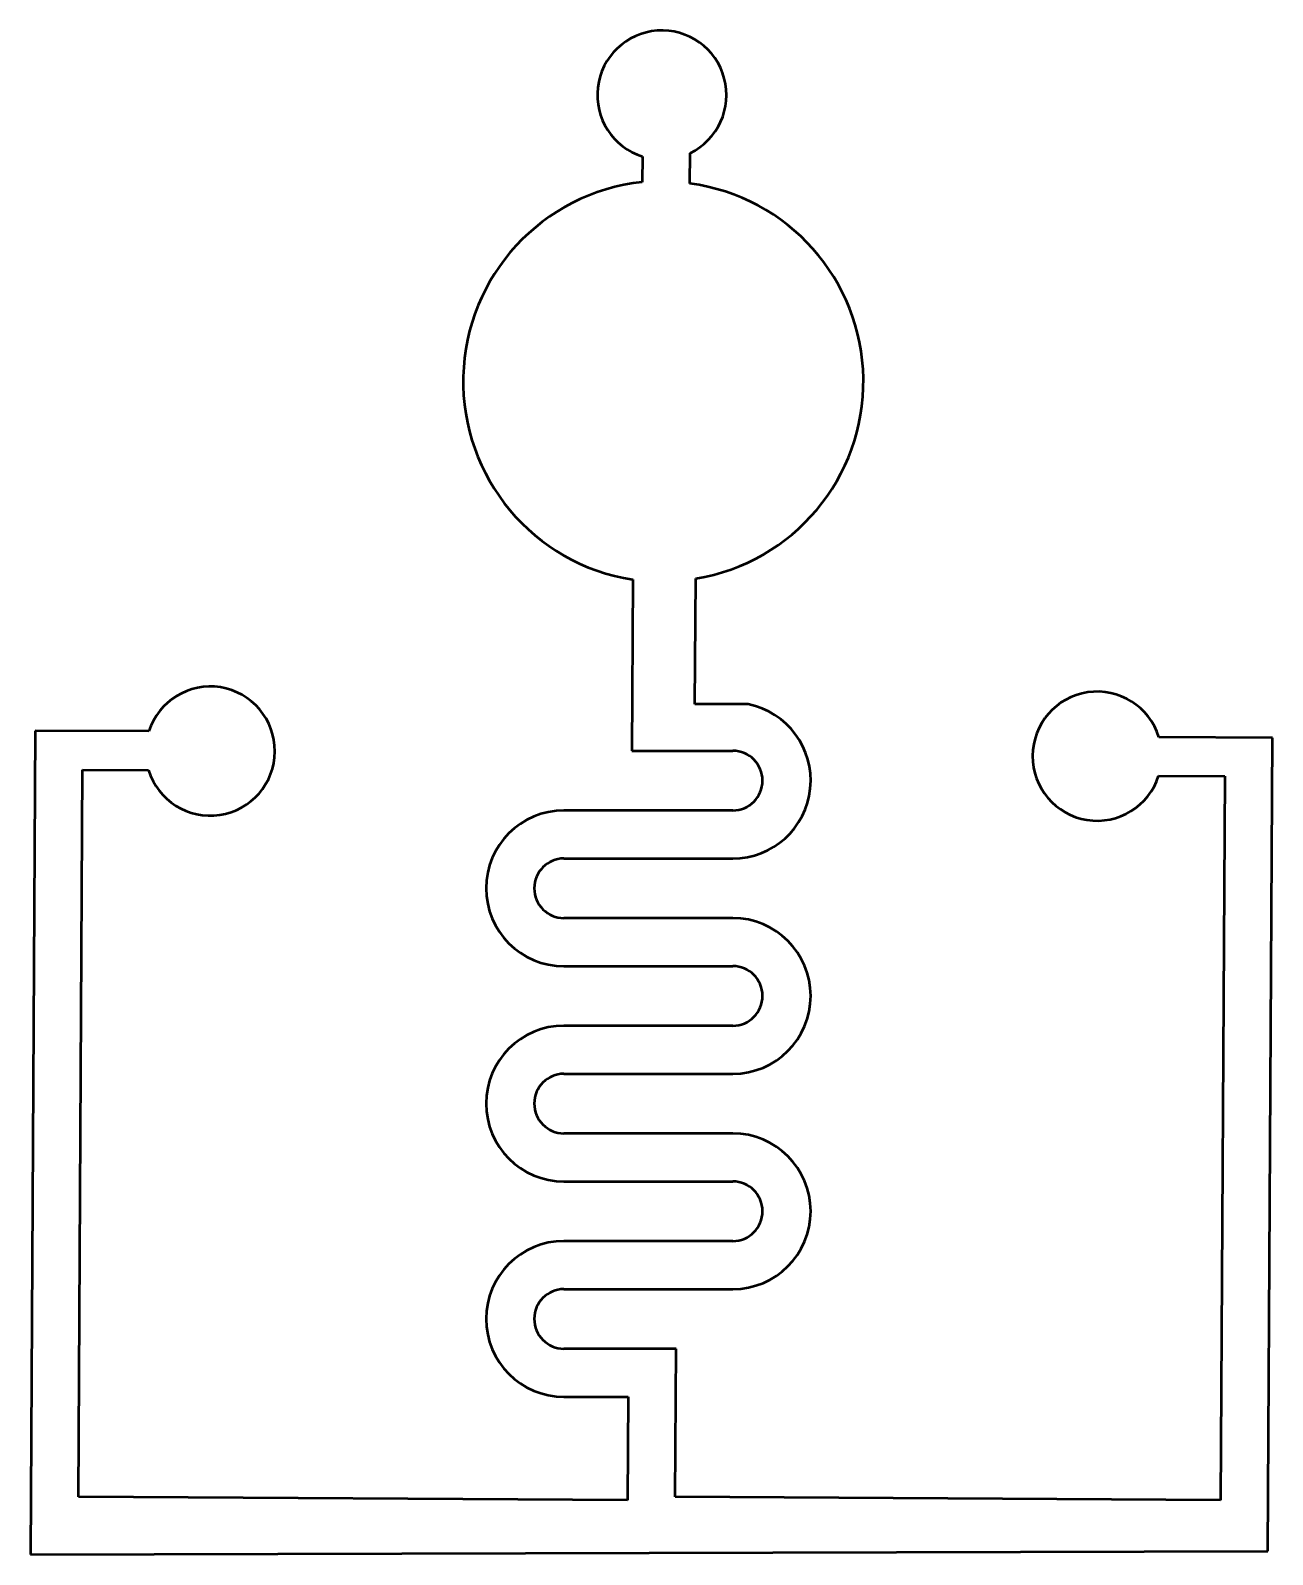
# Model space of a CAD drawing. Header units: millimetres. Extents: x 197.5 to 222.5, y 133.2 to 163.8.
import ezdxf

# ---------------------------------------------------------------- set-up
doc = ezdxf.new("R2010")
doc.units = ezdxf.units.MM
doc.layers.add('Visible (ISO)', color=7, linetype='Continuous', lineweight=50)

msp = doc.modelspace()

# ---------------------------------------------------------------- linework, layer by layer
at = {"layer": 'Visible (ISO)'}
for p, q in [((209.818, 161.304), (209.815, 160.792)), ((210.773, 160.762), (210.777, 161.374)), ((209.622, 152.786), (209.602, 149.339)), ((210.875, 150.276), (210.89, 152.808)), ((211.947, 150.276), (210.875, 150.276)), ((197.589, 149.745), (197.495, 133.156)), ((199.878, 149.732), (197.589, 149.745)), ((222.505, 149.603), (220.216, 149.616)), ((222.412, 133.222), (222.505, 149.603)), ((209.602, 149.339), (211.637, 149.339)), ((198.46, 134.316), (198.543, 148.958)), ((198.543, 148.958), (199.874, 148.95)), ((220.211, 148.835), (221.542, 148.827)), ((221.542, 148.827), (221.46, 134.253)), ((211.637, 148.139), (208.238, 148.139)), ((208.238, 147.171), (211.637, 147.171)), ((211.637, 145.971), (208.238, 145.971)), ((208.238, 145.004), (211.637, 145.004)), ((211.637, 143.804), (208.238, 143.804)), ((208.238, 142.836), (211.637, 142.836)), ((211.637, 141.636), (208.238, 141.636)), ((208.238, 140.668), (211.637, 140.668)), ((211.637, 139.468), (208.238, 139.468)), ((208.238, 138.5), (211.637, 138.5)), ((210.494, 137.3), (208.238, 137.3)), ((210.477, 134.315), (210.494, 137.3)), ((208.238, 136.332), (209.531, 136.332)), ((209.531, 136.332), (209.519, 134.253)), ((209.519, 134.253), (198.46, 134.316)), ((221.46, 134.253), (210.477, 134.315)), ((197.495, 133.156), (222.412, 133.222))]:
    msp.add_line(p, q, dxfattribs=at)
for centre, radius, start, end in [((210.21, 162.544), 1.3, 295.8177, 252.4398), ((210.247, 156.776), 4.039, 96.1389, 261.0947), ((210.247, 156.776), 4.02, 279.1981, 82.4832), ((201.116, 149.334), 1.3, 197.1728, 162.1762), ((218.974, 149.232), 1.3, 17.1728, 342.1762), ((211.637, 148.739), 1.568, 270, 78.5982), ((211.637, 148.739), 0.6, 270, 90), ((208.238, 146.571), 1.568, 90, 270), ((208.238, 146.571), 0.6, 90, 270), ((211.637, 144.404), 1.568, 270, 90), ((211.637, 144.404), 0.6, 270, 90), ((208.238, 142.236), 1.568, 90, 270), ((208.238, 142.236), 0.6, 90, 270), ((211.637, 140.068), 1.568, 270, 90), ((211.637, 140.068), 0.6, 270, 90), ((208.238, 137.9), 1.568, 90, 270), ((208.238, 137.9), 0.6, 90, 270)]:
    msp.add_arc(centre, radius, start, end, dxfattribs=at)

doc.saveas('drawing.dxf')
